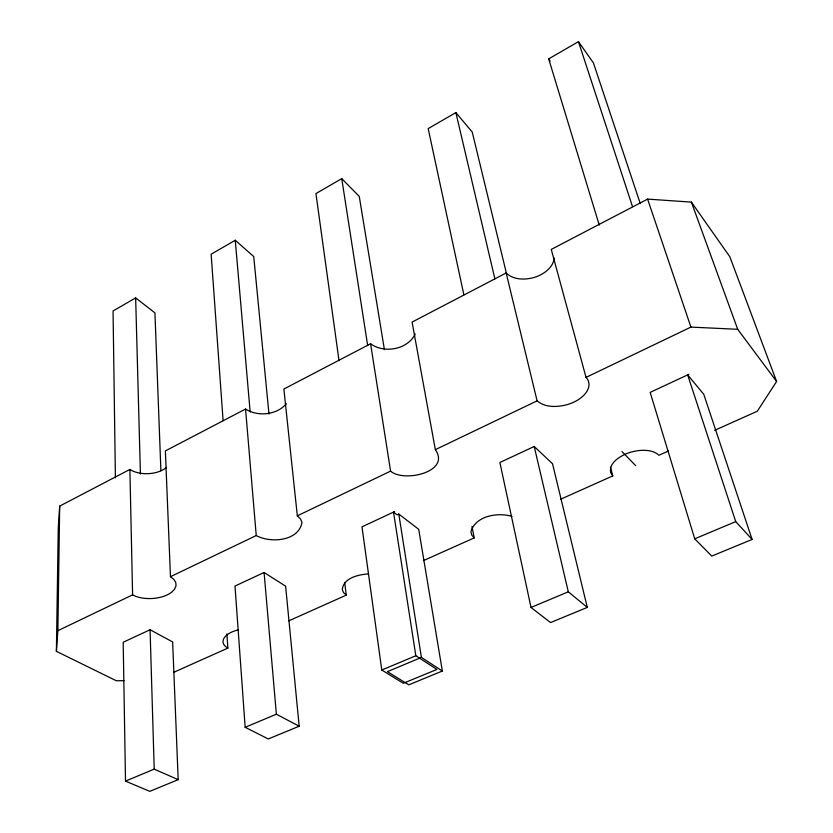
<?xml version="1.0" encoding="UTF-8"?>
<svg xmlns="http://www.w3.org/2000/svg" width="833" height="833" viewBox="0 0 833 833"><rect width="100%" height="100%" fill="white"/><g stroke="black" fill="none" stroke-linecap="round" stroke-linejoin="round"><path stroke-width="1.25" d="M123.971 680.665L116.297 680.759L56.394 651.354L57.873 630.685L59.684 506.1L129.886 469.448A23.282 13.609 -2.2 0 0 166.485 467.428M56.394 651.354L58.258 528.07L59.684 506.1M415.23 334.043C407.639 349.61 384.159 353.775 370.591 343.758L283.876 389.032L297.329 515.846L300.484 518.897L301.994 522.385C298.755 541.273 270.465 543.397 256.241 535.557L170.463 576.696L165.371 450.913L245.558 409.045C257.959 416.948 276.754 415.105 286.406 403.672M370.591 343.758L390.583 471.124C403.599 482.786 451.101 472.04 435.347 449.664L412.085 322.09L506.162 272.974L537.098 400.86C545.396 407.868 557.329 407.233 567.231 404.64A28.114 16.67 -14.1 0 0 586.036 377.391L551.259 249.421L647.605 199.108L691.39 202.107L729.823 256.731L776.606 381.493L757.291 411.252L714.599 430.349M160.894 470.707L154.938 312.875L135.654 297.891L113.059 310.969L115.402 477.85M268.965 414.011L253.742 256.564L235.26 240.258L211.134 254.211L223.109 420.696M384.419 349.652L359.262 196.411L341.749 178.626L315.936 193.568L339.01 360.595M506.391 273.203L472.228 132.03L455.87 112.59L428.183 128.615L463.856 294.736M599.25 225.077L548.687 58.883L578.456 41.65L593.44 62.944L640.244 203.502M57.873 630.685L132.593 594.856A24.813 12.859 -3.2 0 0 171.567 592.273L174.566 589.212L176.013 585.891L175.794 582.559L173.91 579.414L170.463 576.696M297.329 515.846L390.583 471.124M435.347 449.664L537.098 400.86M586.036 377.391L690.911 327.098L737.705 329.306L776.606 381.493M264.082 572.49L235 586.057L245.162 727.303L268.299 738.965L299.172 726.23L285.625 586.193L264.082 572.49L276.379 714.214L299.172 726.23M394.634 511.587L361.98 526.82L381.774 670.024L403.307 683.289L436.919 669.43L415.823 655.748L393.52 512.108L397.102 514.846L398.788 514.055L418.728 529.33L442.344 671.034L408.764 684.841L387.397 671.648L421.404 657.424L442.344 671.034M534.203 446.478L499.883 462.492L531.017 607.455L550.54 622.563L587.296 607.413L552.508 463.721L534.203 446.478L568.304 591.815L587.296 607.413M688.985 374.277L650.167 392.385L694.722 538.816L711.757 556.08L752.105 539.451L703.77 394.301L687.662 374.892L735.737 521.614L752.105 539.451M150.075 629.748L123.19 642.253L125.502 781.125L149.763 791.35L178.189 779.657L172.639 641.951L150.075 629.748L154.209 769.13L178.189 779.657M173.628 672.366L227.857 648.105A22.928 11.204 -5.4 0 1 237.134 630.133L238.176 629.925M288.822 620.835L346.278 595.126L344.664 582.34M423.341 560.651L474.196 537.899L471.967 526.414M560.557 499.259L612.796 475.893L610.422 467.167M668.358 451.028L658.872 455.276A26.042 14.088 -14.7 0 0 624.771 454.422C617.878 457.765 608.756 463.846 610.714 472.717L612.796 475.893M245.162 727.303L276.379 714.214M381.774 670.024L415.823 655.748M531.017 607.455L568.304 591.815M694.722 538.816L735.737 521.614M125.502 781.125L154.209 769.13M367.999 573.947C358.252 574.687 343.498 577.935 342.269 589.577L343.529 592.565L346.278 595.126M511.931 516.356C497.79 512.128 475.549 515.742 470.895 531.735L471.749 535.046L474.196 537.899M506.162 272.974C513.617 280.117 525.082 280.065 534.442 277.379A26.167 17.358 -15.3 0 0 554.184 257.959M621.991 451.569L635.683 465.647M548.687 58.883L550.217 60.965M691.39 202.107L737.705 329.306M647.605 199.108L690.911 327.098M578.456 41.65L632.507 206.605M455.87 112.59L494.875 278.857M398.788 514.055L421.404 657.424M341.749 178.626L367.686 345.664M235.26 240.258L250.16 412.002M245.558 409.045L256.241 535.557M226.909 633.882L227.857 648.105M135.654 297.891L140.423 474.019M129.886 469.448L132.593 594.856"/></g></svg>
